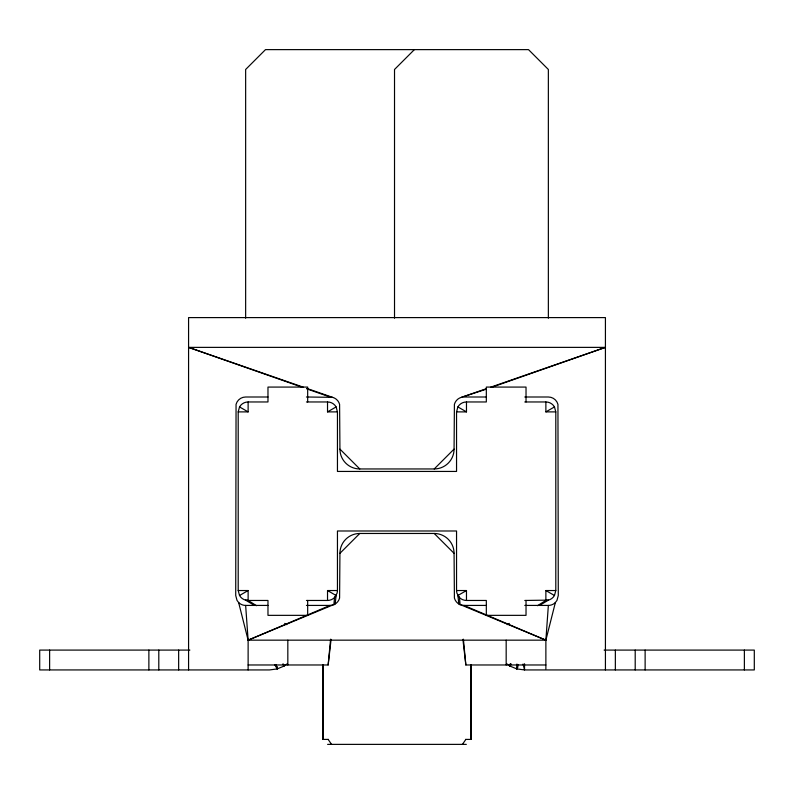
<?xml version="1.0" encoding="UTF-8"?>
<svg xmlns="http://www.w3.org/2000/svg" width="794" height="794" viewBox="0 0 794 794"><rect width="100%" height="100%" fill="white"/><g stroke="black" fill="none" stroke-linecap="round" stroke-linejoin="round"><path stroke-width="1.19" d="M323.178 739.413L323.178 664.975M470.822 739.413L470.822 664.975M471.209 664.975L471.209 739.413L465.592 739.413M604.125 650.087L754.3 650.087L754.3 669.938L524.536 669.938L516.834 668.925L516.914 664.042M524.784 397L548.356 397A9.925 9.925 0 0 1 557.944 404.354L558.281 595.5L556.951 600.462L555.373 602.517A9.925 9.925 0 0 1 548.356 605.425L545.875 640.163L545.875 668.925M248.125 664.975L328.15 664.975L330.592 639.23M333.847 604.909L334.542 597.554L337.113 593.108L337.45 590.538L337.45 530.988L456.55 530.988L456.55 590.538L456.887 593.108L459.458 597.554L460.153 604.909M328.15 664.975L331.088 639.378M335.137 604.036L336.12 595.5L327.525 590.538L327.525 600.462L306.434 600.462M256.482 605.683L248.125 600.462A9.925 9.925 0 0 1 239.53 595.5L238.2 590.538L238.2 411.888L239.53 406.925A9.925 9.925 0 0 1 248.125 401.963L267.975 401.963L267.975 387.075L307.675 387.075L307.675 401.963M306.434 401.963L327.525 401.963A9.925 9.925 0 0 1 336.12 406.925L337.45 411.888L337.45 471.438L456.55 471.438L456.55 411.888L457.88 406.925A9.925 9.925 0 0 1 466.475 401.963L486.325 401.963L486.325 387.075L526.025 387.075L526.025 401.963M524.784 401.963L545.875 401.963A9.925 9.925 0 0 1 554.47 406.925L555.8 411.888L555.8 590.538L554.47 595.5A9.925 9.925 0 0 1 545.875 600.462L537.518 605.683M555.373 602.517L545.875 640.163L248.125 640.163L238.627 602.517L237.049 600.462L235.719 595.5L236.056 404.354A9.925 9.925 0 0 1 245.644 397L267.975 397M507.009 663.923L509.649 665.948L516.834 668.925L518.016 664.499M511.346 664.191L509.649 665.948L510.324 663.605M516.834 668.925L518.016 666.791M509.649 665.948L510.79 663.963M462.445 744.375L465.85 739.413M414.369 49.625L394.519 69.475L394.519 318.215M248.125 669.938L248.125 640.163L332.577 605.088A9.925 9.925 0 0 0 339.594 598.071L339.931 553.319L359.781 533.469L434.219 533.469L454.069 553.319L454.406 598.071A9.925 9.925 0 0 0 461.423 605.088L545.875 640.163L463.994 605.425L461.423 605.088M306.821 388.405L332.577 397.337A9.925 9.925 0 0 1 339.594 404.354L339.931 449.106L359.781 468.956L434.219 468.956L454.069 449.106L454.406 404.354A9.925 9.925 0 0 1 461.423 397.337L486.007 388.812M286.991 663.923L284.351 665.948L277.166 668.925L269.464 669.938L39.7 669.938L39.7 650.087L189.875 650.087M507.227 624.65L509.341 623.389M539.989 605.157L548.446 600.125L524.784 600.462M327.525 401.963L327.525 411.888L336.12 406.925M545.875 401.963L545.875 411.888L554.47 406.925M239.53 595.5L248.125 590.538L248.125 600.462L267.975 600.462L267.975 615.35L307.675 615.35L307.675 600.462M458.863 604.036L457.88 595.5L466.475 590.538L466.475 600.462L486.325 600.462L486.325 615.35L526.025 615.35L526.025 600.462M332.577 605.088L330.006 605.425L248.125 640.163L245.644 605.425A9.925 9.925 0 0 1 238.627 602.517M461.423 397.337L486.206 389.209M492.042 387.154L605.425 347.375L188.575 347.375L301.958 387.154M490.692 387.184L605.425 347.375M306.434 397L332.577 397.337M463.994 397L486.325 397M238.2 411.888L248.125 411.888L248.125 401.963M327.525 411.888L337.45 411.888M456.55 411.888L466.475 411.888L466.475 401.963M545.875 411.888L555.8 411.888M238.2 590.538L248.125 590.538M327.525 590.538L337.45 590.538M456.55 590.538L466.475 590.538M545.875 600.462L545.875 590.538L555.8 590.538M245.644 605.425L267.975 605.425M306.434 605.425L330.006 605.425M463.994 605.425L486.325 605.425M524.784 605.425L548.356 605.425M462.912 639.378L465.85 664.975L545.875 664.975M328.408 739.413L322.791 739.413L322.791 664.975M327.594 744.375L466.326 744.375M248.125 600.462L245.554 600.125L254.011 605.157M188.575 347.375L303.308 387.184M306.633 388.802L330.006 397M457.88 406.925L466.475 411.888M239.53 406.925L248.125 411.888M545.875 590.538L554.47 595.5M284.659 623.389L286.773 624.65M282.654 664.191L284.351 665.948L283.21 663.963M328.15 739.413L331.555 744.375M274.803 664.657L277.166 668.925L277.126 666.484M275.984 664.499L277.166 668.925M523.057 664.012L524.536 669.938L524.536 663.734M463.408 639.23L465.85 664.975M744.375 650.087L744.375 669.938M645.125 650.087L645.125 669.938M635.2 650.087L635.2 669.938M615.35 650.087L615.35 669.938M605.425 669.938L605.425 317.6L188.575 317.6L188.575 669.938M548.356 318.215L548.356 69.475L528.506 49.625L265.494 49.625L245.644 69.475L245.644 318.215M506.175 640.163L506.175 664.975M287.825 640.163L287.825 664.975M178.65 650.087L178.65 669.938M158.8 650.087L158.8 669.938M148.875 650.087L148.875 669.938M49.625 650.087L49.625 669.938M339.931 553.319A19.85 19.85 0 0 1 359.781 533.469M454.069 449.106A19.85 19.85 0 0 1 434.219 468.956M359.781 468.956A19.85 19.85 0 0 1 339.931 449.106M434.219 533.469A19.85 19.85 0 0 1 454.069 553.319M466.475 600.462A9.925 9.925 0 0 1 457.88 595.5M336.12 595.5A9.925 9.925 0 0 1 327.525 600.462"/></g></svg>
